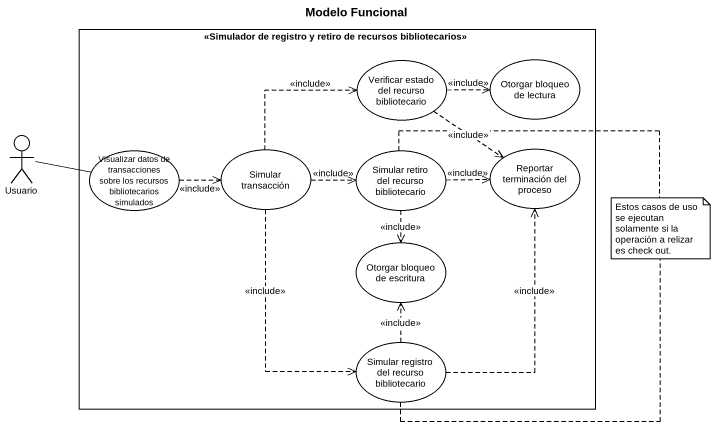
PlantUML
@startuml
title Modelo Funcional
rectangle "<<Simulador de registro y retiro de recursos bibliotecarios>>" as Simulador_de_registro_y {
  usecase "Verificar estado del recurso bibliotecario" as Verificar_estado_del
  usecase "Otorgar bloqueo de lectura" as Otorgar_bloqueo_de_lectura
  usecase "Visualizar datos de transacciones sobre los recursos bibliotecarios simulados" as Visualizar_datos_de
  usecase "Simular transacción" as Simular_transacción
  usecase "Simular retiro del recurso bibliotecario" as Simular_retiro_del_recurso
  usecase "Reportar terminación del proceso" as Reportar_terminación_del
  usecase "Otorgar bloqueo de escritura" as Otorgar_bloqueo_de_escritura
  usecase "Simular registro del recurso bibliotecario" as Simular_registro_del
}
actor Usuario
Verificar_estado_del .right.> Otorgar_bloqueo_de_lectura : <<include>>
Verificar_estado_del ..> Reportar_terminación_del : <<include>>
Usuario -right- Visualizar_datos_de
Visualizar_datos_de .right.> Simular_transacción : <<include>>
Simular_transacción .up.> Verificar_estado_del : <<include>>
Simular_transacción .right.> Simular_retiro_del_recurso : <<include>>
Simular_transacción ..> Simular_registro_del : <<include>>
Simular_retiro_del_recurso .right.> Reportar_terminación_del : <<include>>
Simular_retiro_del_recurso ..> Otorgar_bloqueo_de_escritura : <<include>>
Simular_registro_del .up.> Reportar_terminación_del : <<include>>
Simular_registro_del .up.> Otorgar_bloqueo_de_escritura : <<include>>
note as N1
  Estos casos de uso se ejecutan solamente si la operación a relizar es check out.
end note
N1 .. Simular_retiro_del_recurso
N1 .. Simular_registro_del
@enduml
